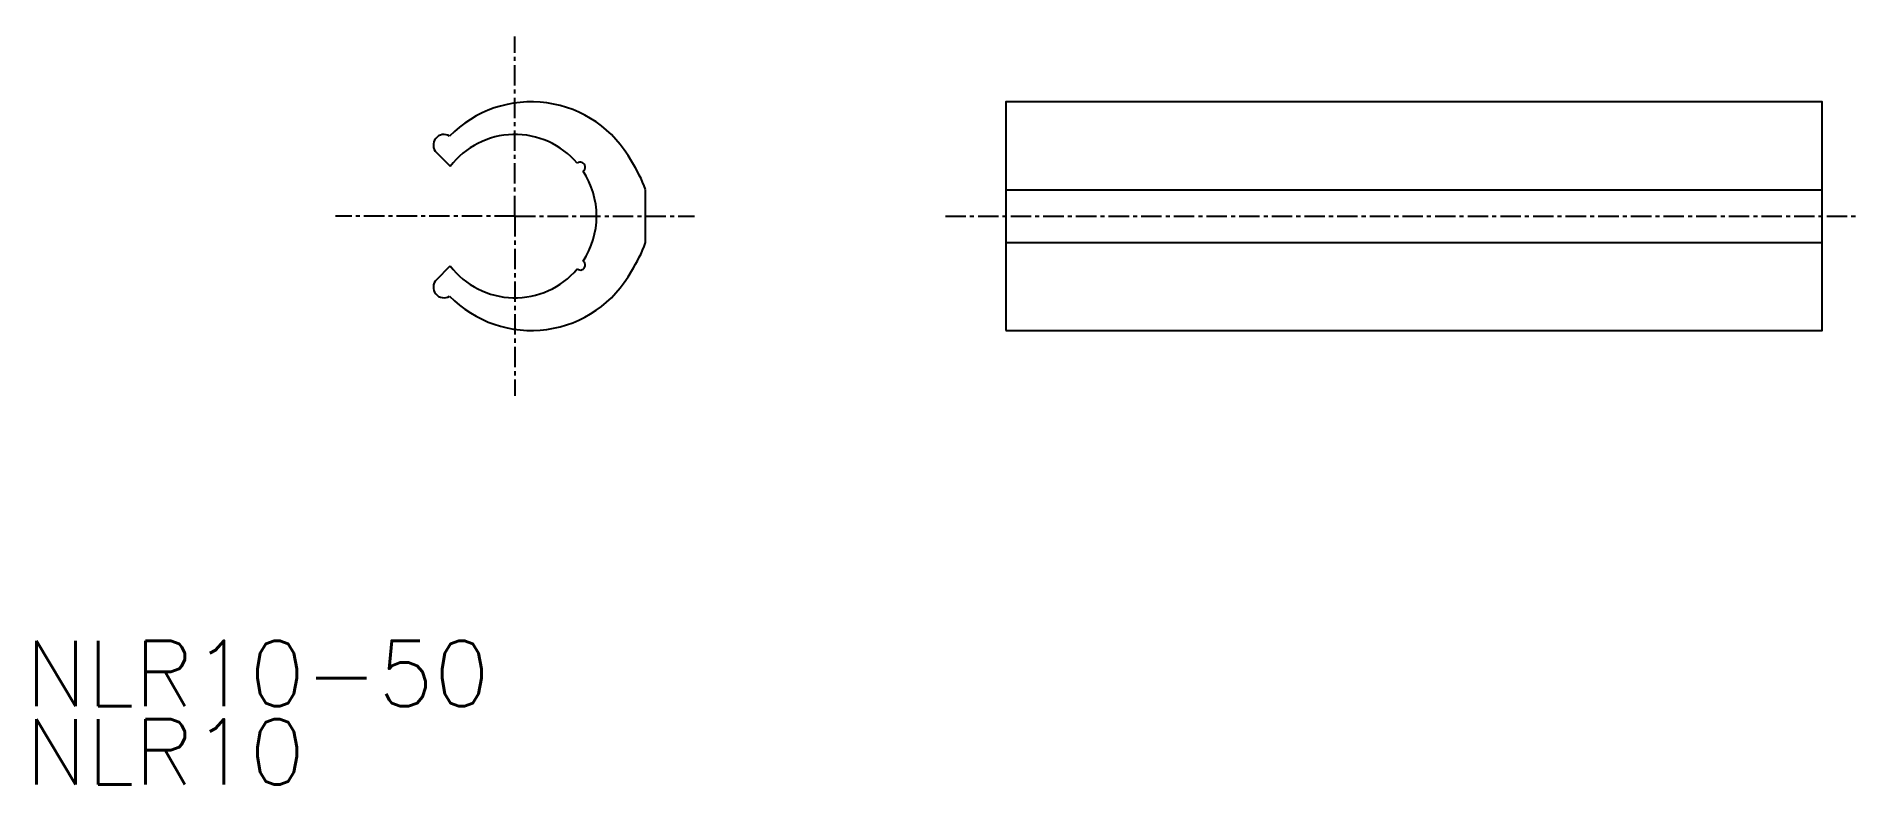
# Model space of a CAD drawing. Extents: x 21 to 132, y 35 to 81.
import ezdxf

# ---------------------------------------------------------------- set-up
doc = ezdxf.new("R2010")
doc.units = 0
doc.linetypes.add('CENTER', pattern=[2, 1.25, -0.25, 0.25, -0.25])
doc.layers.get('0').update_dxf_attribs({"linetype": 'CONTINUOUS'})
doc.layers.add('CENTER', color=1, linetype='CENTER')
doc.styles.get("Standard").update_dxf_attribs({"font": 'txt.shx'})

msp = doc.modelspace()

# ---------------------------------------------------------------- linework, layer by layer
for p, q in [((45.19, 73.89), (46.03, 73.05)), ((58, 68.38), (58, 71.62)), ((80.08, 71.62), (130.08, 71.62)), ((80.08, 68.38), (130.08, 68.38)), ((45.19, 66.11), (46.03, 66.95))]:
    msp.add_line(p, q)
msp.add_lwpolyline([(80.08, 63), (130.08, 63), (130.08, 77), (80.08, 77)], close=True)
for centre, radius, start, end in [((51, 70), 7, 28.7235, 135.5936), ((45.65, 74.35), 0.65, 57.5003, 225), ((50, 70), 5, 40.3082, 142.4696), ((54, 73), 0.3, 305.1508, 128.589), ((50, 70), 5, 0, 33.4316), ((50, 68.75), 8.5, 19.7499, 32.8768), ((50, 70), 5, 326.5684, 0), ((50, 71.25), 8.5, 327.1232, 340.2501), ((54, 67), 0.3, 231.411, 54.8492), ((45.65, 65.65), 0.65, 135, 302.4997), ((51, 70), 7, 224.4064, 331.2765), ((50, 70), 5, 217.5304, 319.6918)]:
    msp.add_arc(centre, radius, start, end)
at = {"layer": 'CENTER'}
for p, q in [((50, 70), (50, 81)), ((50, 70), (39, 70)), ((50, 70), (50, 59)), ((50, 70), (61, 70)), ((76.37, 70), (132.37, 70))]:
    msp.add_line(p, q, dxfattribs=at)

# ---------------------------------------------------------------- texts
for s, p in [('NLR10-50', (20, 40)), ('NLR10', (20, 35.2))]:
    msp.add_text(s, height=4).set_placement(p)

doc.saveas('drawing.dxf')
